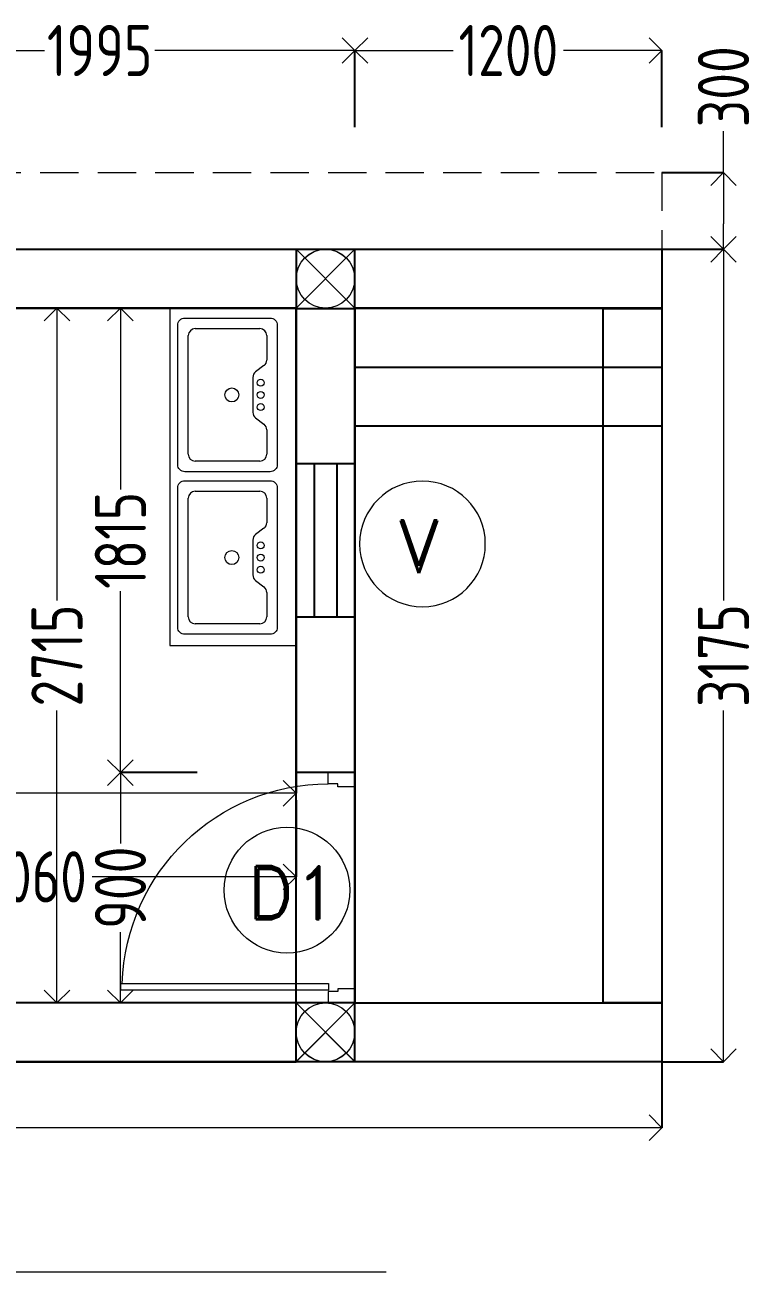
# Model space of a CAD drawing. Header units: inches. Extents: x -605 to 2991212, y -2872845 to 0.
# Drawn here: x 2280027 to 2282857, y -2790959 to -2786085 of the extents above; entities that cross this region are included whole.
import ezdxf

# ---------------------------------------------------------------- set-up
doc = ezdxf.new("R2010")
doc.units = ezdxf.units.IN
doc.header["$LTSCALE"] = 600
doc.header["$MEASUREMENT"] = 0
doc.linetypes.add('DASHED2', pattern=[0.375, 0.25, -0.125])
for name, color, linetype, lineweight in [('DIM', 251, 'Continuous', 0), ('FURNITURE', 23, 'Continuous', 9), ('OBJET', 251, 'Continuous', 9), ('rRCC 2', 40, 'Continuous', 15), ('TEXT', 7, 'Continuous', 0)]:
    doc.layers.add(name, color=color, linetype=linetype, lineweight=lineweight)
doc.layers.add('RC BEAM', color=130, linetype='Continuous')
doc.layers.add('SnT-ROAD', color=25, linetype='Continuous')
doc.styles.add('DIM', font='geniso.shx', dxfattribs={"width": 0.85})
doc.styles.add('PV_ROMAND', font='romand.shx')
doc.dimstyles.new('ST-100', dxfattribs={"dimscale": 100, "dimtxt": 2.5, "dimasz": 2, "dimexe": 0.18, "dimexo": 0.0625, "dimgap": 0.2, "dimtad": 0, "dimdec": 0, "dimzin": 0, "dimdsep": 46, "dimtxsty": 'DIM', "dimblk": 'OPEN90', "dimcen": 0.09, "dimclrd": 256, "dimclrt": 7, "dimadec": 0, "dimazin": 0, "dimtfac": 1, "dimtdec": 0, "dimtofl": 0, "dimtmove": 0, "dimatfit": 3, "dimldrblk": 'OPEN90', "dimfxl": 1, "dimtolj": 1, "dimtzin": 0, "dimlwd": -1, "dimarcsym": 0})

# ---------------------------------------------------------------- blocks, each defined once
blk = doc.blocks.new('door1')
at = {"layer": 'FURNITURE', "ltscale": 10}
blk.add_line((-29102.45, -2427.68), (-29134.02, -2427.68), dxfattribs=at)
for points in [[(-29103.25, -2391.1), (-29103.25, -2423.54), (-29102.22, -2423.54), (-29102.22, -2391.1)], [(-29134.02, -2425.03), (-29134.47, -2425.03), (-29134.47, -2423.52), (-29136.24, -2423.52), (-29136.24, -2427.68), (-29134.02, -2427.68)], [(-29102.45, -2425.03), (-29102.01, -2425.03), (-29102.01, -2423.52), (-29100.24, -2423.52), (-29100.24, -2427.68), (-29102.45, -2427.68)]]:
    blk.add_lwpolyline(points, close=True, dxfattribs=at)
blk.add_arc((-29102.22, -2423.52), 32.24, 91.8346, 180, dxfattribs=at)
blk = doc.blocks.new('D1')
at = {"layer": 'TEXT'}
blk.add_circle((2456730.2, -2276732.2), 245.7, dxfattribs=at)
at = {"layer": 'TEXT', "insert": (2456573, -2276639.1), "char_height": 206.12, "attachment_point": 1, "style": 'PV_ROMAND'}
blk.add_mtext('D1', dxfattribs=at)
blk = doc.blocks.new('svsdsdcsd')
at = {"layer": 'OBJET', "linetype": 'ByBlock'}
for p, q in [((165026.23, -53640.84), (165026.23, -53633.05)), ((165027.08, -53632.21), (165041.39, -53632.21)), ((165042.23, -53633.05), (165042.23, -53640.84)), ((165031.46, -53640.33), (165030.7, -53641.34)), ((165036.34, -53640), (165032.13, -53640)), ((165037.77, -53641.34), (165037.01, -53640.33)), ((165030.02, -53641.68), (165027.08, -53641.68)), ((165041.39, -53641.68), (165038.44, -53641.68))]:
    blk.add_line(p, q, dxfattribs=at)
blk.add_lwpolyline([(165042.66, -53642.94), (165025.81, -53642.94, -0.414214), (165024.97, -53642.1), (165024.97, -53631.78, -0.414214), (165025.81, -53630.94), (165042.66, -53630.94, -0.414214), (165043.5, -53631.78), (165043.5, -53642.1, -0.414214)], format="xyb", close=True, dxfattribs=at)
for centre, radius in [((165034.23, -53637.47), 0.842), ((165032.77, -53640.95), 0.421), ((165034.23, -53640.95), 0.421), ((165035.7, -53640.95), 0.421)]:
    blk.add_circle(centre, radius, dxfattribs=at)
for centre, start, end in [((165027.08, -53633.05), 90, 180), ((165041.39, -53633.05), 0, 90), ((165027.08, -53640.84), 180, 270), ((165032.13, -53640.84), 90, 143.1301), ((165036.34, -53640.84), 36.8699, 90), ((165041.39, -53640.84), 270, 0), ((165030.02, -53640.84), 270, 323.1301), ((165038.44, -53640.84), 216.8699, 270)]:
    blk.add_arc(centre, 0.842, start, end, dxfattribs=at)
blk = doc.blocks.new('_Open90')
at = {"color": 0, "linetype": 'ByBlock', "lineweight": -2}
for p, q in [((-0.5, 0.5), (0, 0)), ((0, 0), (-1, 0)), ((0, 0), (-0.5, -0.5))]:
    blk.add_line(p, q, dxfattribs=at)
blk = doc.blocks.new('*D2515')
at = {"layer": 'Defpoints', "color": 0}
for p in [(2270036.3, -2790136.6), (2282516.3, -2790136.6), (2282516.3, -2790394.7)]:
    blk.add_point(p, dxfattribs=at)
at = {"layer": 'DIM', "color": 0, "linetype": 'ByBlock', "lineweight": -2}
for p, q in [((2270036.3, -2790136.6), (2270036.3, -2790394.7)), ((2282516.3, -2790136.6), (2282516.3, -2790394.7))]:
    blk.add_line(p, q, dxfattribs=at)
at = {"layer": 'DIM', "linetype": 'ByBlock'}
for p, q in [((2270136.3, -2790394.7), (2275992.7, -2790394.7)), ((2282416.3, -2790394.7), (2276559.9, -2790394.7))]:
    blk.add_line(p, q, dxfattribs=at)
at = {"layer": 'DIM', "xscale": 100, "yscale": 100, "zscale": 100, "rotation": 180}
blk.add_blockref('_Open90', (2270036.3, -2790394.7), dxfattribs=at)
at = {"layer": 'DIM', "xscale": 100, "yscale": 100, "zscale": 100}
blk.add_blockref('_Open90', (2282516.3, -2790394.7), dxfattribs=at)
at = {"layer": 'DIM', "color": 7, "insert": (2276276.3, -2790394.7), "char_height": 200, "attachment_point": 5, "style": 'DIM'}
blk.add_mtext('\\A1;12480', dxfattribs=at)
blk = doc.blocks.new('*D2524')
at = {"layer": 'Defpoints', "color": 0}
for p in [(2281086.3, -2789006.6), (2281086.3, -2789087.7), (2273426.3, -2789429.6)]:
    blk.add_point(p, dxfattribs=at)
at = {"layer": 'DIM', "color": 0, "linetype": 'ByBlock', "lineweight": -2}
for p, q in [((2281086.3, -2789006.6), (2281086.3, -2789087.7)), ((2273426.3, -2789387.7), (2273426.3, -2789087.7))]:
    blk.add_line(p, q, dxfattribs=at)
at = {"layer": 'DIM', "linetype": 'ByBlock'}
for p, q in [((2273526.3, -2789087.7), (2277023.8, -2789087.7)), ((2280986.3, -2789087.7), (2277488.9, -2789087.7))]:
    blk.add_line(p, q, dxfattribs=at)
at = {"layer": 'DIM', "xscale": 100, "yscale": 100, "zscale": 100, "rotation": 180}
blk.add_blockref('_Open90', (2273426.3, -2789087.7), dxfattribs=at)
at = {"layer": 'DIM', "xscale": 100, "yscale": 100, "zscale": 100}
blk.add_blockref('_Open90', (2281086.3, -2789087.7), dxfattribs=at)
at = {"layer": 'DIM', "color": 7, "insert": (2277256.3, -2789087.7), "char_height": 200, "attachment_point": 5, "style": 'DIM'}
blk.add_mtext('\\A1;7660', dxfattribs=at)
blk = doc.blocks.new('*D2525')
at = {"layer": 'Defpoints', "color": 0}
for p in [(2280160.7, -2787191.6), (2280151.8, -2789906.6), (2280160.7, -2789906.6)]:
    blk.add_point(p, dxfattribs=at)
at = {"layer": 'DIM', "color": 0, "linetype": 'ByBlock', "lineweight": -2}
for p, q in [((2280160.7, -2787191.6), (2280151.8, -2787191.6)), ((2280160.7, -2789906.6), (2280151.8, -2789906.6))]:
    blk.add_line(p, q, dxfattribs=at)
at = {"layer": 'DIM', "linetype": 'ByBlock'}
for p, q in [((2280151.8, -2787291.6), (2280151.8, -2788333.6)), ((2280151.8, -2789806.6), (2280151.8, -2788764.6))]:
    blk.add_line(p, q, dxfattribs=at)
at = {"layer": 'DIM', "xscale": 100, "yscale": 100, "zscale": 100}
for p, rotation in [((2280151.8, -2787191.6), 90), ((2280151.8, -2789906.6), 270)]:
    blk.add_blockref('_Open90', p, dxfattribs=dict(at, rotation=rotation))
at = {"layer": 'DIM', "color": 7, "insert": (2280151.8, -2788549.1), "char_height": 200, "attachment_point": 5, "rotation": 90, "style": 'DIM'}
blk.add_mtext('\\A1;2715', dxfattribs=at)
blk = doc.blocks.new('*D2536')
at = {"layer": 'Defpoints', "color": 0}
for p in [(2281086.3, -2787191.6), (2280399.9, -2789006.6), (2281086.3, -2789006.6)]:
    blk.add_point(p, dxfattribs=at)
at = {"layer": 'DIM', "color": 0, "linetype": 'ByBlock', "lineweight": -2}
for p, q in [((2280699.9, -2787191.6), (2280399.9, -2787191.6)), ((2280699.9, -2789006.6), (2280399.9, -2789006.6))]:
    blk.add_line(p, q, dxfattribs=at)
at = {"layer": 'DIM', "linetype": 'ByBlock'}
for p, q in [((2280399.9, -2787291.6), (2280399.9, -2787900.6)), ((2280399.9, -2788906.6), (2280399.9, -2788297.6))]:
    blk.add_line(p, q, dxfattribs=at)
at = {"layer": 'DIM', "xscale": 100, "yscale": 100, "zscale": 100}
for p, rotation in [((2280399.9, -2787191.6), 90), ((2280399.9, -2789006.6), 270)]:
    blk.add_blockref('_Open90', p, dxfattribs=dict(at, rotation=rotation))
at = {"layer": 'DIM', "color": 7, "insert": (2280399.9, -2788099.1), "char_height": 200, "attachment_point": 5, "rotation": 90, "style": 'DIM'}
blk.add_mtext('\\A1;1815', dxfattribs=at)
blk = doc.blocks.new('*D2537')
at = {"layer": 'Defpoints', "color": 0}
for p in [(2281086.3, -2789006.6), (2280399.9, -2789906.6), (2281086.3, -2789906.6)]:
    blk.add_point(p, dxfattribs=at)
at = {"layer": 'DIM', "color": 0, "linetype": 'ByBlock', "lineweight": -2}
for p, q in [((2280699.9, -2789006.6), (2280399.9, -2789006.6)), ((2280699.9, -2789906.6), (2280399.9, -2789906.6))]:
    blk.add_line(p, q, dxfattribs=at)
at = {"layer": 'DIM', "linetype": 'ByBlock'}
for p, q in [((2280399.9, -2789106.6), (2280399.9, -2789283.5)), ((2280399.9, -2789806.6), (2280399.9, -2789629.7))]:
    blk.add_line(p, q, dxfattribs=at)
at = {"layer": 'DIM', "xscale": 100, "yscale": 100, "zscale": 100}
for p, rotation in [((2280399.9, -2789006.6), 90), ((2280399.9, -2789906.6), 270)]:
    blk.add_blockref('_Open90', p, dxfattribs=dict(at, rotation=rotation))
at = {"layer": 'DIM', "color": 7, "insert": (2280399.9, -2789456.6), "char_height": 200, "attachment_point": 5, "rotation": 90, "style": 'DIM'}
blk.add_mtext('\\A1;900', dxfattribs=at)
blk = doc.blocks.new('*D2548')
at = {"layer": 'Defpoints', "color": 0}
for p in [(2281316.3, -2786184.7), (2279321.3, -2786961.6), (2281316.3, -2786961.6)]:
    blk.add_point(p, dxfattribs=at)
at = {"layer": 'DIM', "color": 0, "linetype": 'ByBlock', "lineweight": -2}
for p, q in [((2279321.3, -2786484.7), (2279321.3, -2786184.7)), ((2281316.3, -2786484.7), (2281316.3, -2786184.7))]:
    blk.add_line(p, q, dxfattribs=at)
at = {"layer": 'DIM', "linetype": 'ByBlock'}
for p, q in [((2279421.3, -2786184.7), (2280102.7, -2786184.7)), ((2281216.3, -2786184.7), (2280534.9, -2786184.7))]:
    blk.add_line(p, q, dxfattribs=at)
at = {"layer": 'DIM', "xscale": 100, "yscale": 100, "zscale": 100, "rotation": 180}
blk.add_blockref('_Open90', (2279321.3, -2786184.7), dxfattribs=at)
at = {"layer": 'DIM', "xscale": 100, "yscale": 100, "zscale": 100}
blk.add_blockref('_Open90', (2281316.3, -2786184.7), dxfattribs=at)
at = {"layer": 'DIM', "color": 7, "insert": (2280318.8, -2786184.7), "char_height": 200, "attachment_point": 5, "style": 'DIM'}
blk.add_mtext('\\A1;1995', dxfattribs=at)
blk = doc.blocks.new('*D2549')
at = {"layer": 'Defpoints', "color": 0}
for p in [(2282516.3, -2786184.7), (2281316.3, -2786961.6), (2282516.3, -2786961.6)]:
    blk.add_point(p, dxfattribs=at)
at = {"layer": 'DIM', "color": 0, "linetype": 'ByBlock', "lineweight": -2}
for p, q in [((2281316.3, -2786484.7), (2281316.3, -2786184.7)), ((2282516.3, -2786484.7), (2282516.3, -2786184.7))]:
    blk.add_line(p, q, dxfattribs=at)
at = {"layer": 'DIM', "linetype": 'ByBlock'}
for p, q in [((2281416.3, -2786184.7), (2281700.8, -2786184.7)), ((2282416.3, -2786184.7), (2282131.9, -2786184.7))]:
    blk.add_line(p, q, dxfattribs=at)
at = {"layer": 'DIM', "xscale": 100, "yscale": 100, "zscale": 100, "rotation": 180}
blk.add_blockref('_Open90', (2281316.3, -2786184.7), dxfattribs=at)
at = {"layer": 'DIM', "xscale": 100, "yscale": 100, "zscale": 100}
blk.add_blockref('_Open90', (2282516.3, -2786184.7), dxfattribs=at)
at = {"layer": 'DIM', "color": 7, "insert": (2281916.3, -2786184.7), "char_height": 200, "attachment_point": 5, "style": 'DIM'}
blk.add_mtext('\\A1;1200', dxfattribs=at)
blk = doc.blocks.new('*D2552')
at = {"layer": 'Defpoints', "color": 0}
for p in [(2282516.3, -2786961.6), (2282756.9, -2786961.6), (2282516.3, -2790136.6)]:
    blk.add_point(p, dxfattribs=at)
at = {"layer": 'DIM', "color": 0, "linetype": 'ByBlock', "lineweight": -2}
for p, q in [((2282516.3, -2786961.6), (2282756.9, -2786961.6)), ((2282516.3, -2790136.6), (2282756.9, -2790136.6))]:
    blk.add_line(p, q, dxfattribs=at)
at = {"layer": 'DIM', "linetype": 'ByBlock'}
for p, q in [((2282756.9, -2787061.6), (2282756.9, -2788333.6)), ((2282756.9, -2790036.6), (2282756.9, -2788764.6))]:
    blk.add_line(p, q, dxfattribs=at)
at = {"layer": 'DIM', "xscale": 100, "yscale": 100, "zscale": 100}
for p, rotation in [((2282756.9, -2786961.6), 90), ((2282756.9, -2790136.6), 270)]:
    blk.add_blockref('_Open90', p, dxfattribs=dict(at, rotation=rotation))
at = {"layer": 'DIM', "color": 7, "insert": (2282756.9, -2788549.1), "char_height": 200, "attachment_point": 5, "rotation": 90, "style": 'DIM'}
blk.add_mtext('\\A1;3175', dxfattribs=at)
blk = doc.blocks.new('*D2556')
at = {"layer": 'Defpoints', "color": 0}
for p in [(2282516.3, -2786661.6), (2282516.3, -2786961.6), (2282756.9, -2786961.6)]:
    blk.add_point(p, dxfattribs=at)
at = {"layer": 'DIM', "linetype": 'ByBlock'}
for p, q in [((2282756.9, -2786661.6), (2282756.9, -2786499.3)), ((2282756.9, -2786761.6), (2282756.9, -2786861.6))]:
    blk.add_line(p, q, dxfattribs=at)
at = {"layer": 'DIM', "color": 0, "linetype": 'ByBlock', "lineweight": -2}
for p, q in [((2282516.3, -2786661.6), (2282756.9, -2786661.6)), ((2282516.3, -2786961.6), (2282756.9, -2786961.6))]:
    blk.add_line(p, q, dxfattribs=at)
at = {"layer": 'DIM', "xscale": 100, "yscale": 100, "zscale": 100}
for p, rotation in [((2282756.9, -2786661.6), 90), ((2282756.9, -2786961.6), 270)]:
    blk.add_blockref('_Open90', p, dxfattribs=dict(at, rotation=rotation))
at = {"layer": 'DIM', "color": 7, "insert": (2282756.9, -2786326.2), "char_height": 200, "attachment_point": 5, "rotation": 90, "style": 'DIM'}
blk.add_mtext('\\A1;300', dxfattribs=at)
blk = doc.blocks.new('*D2566')
at = {"layer": 'Defpoints', "color": 0}
for p in [(2281086.3, -2789006.6), (2281086.3, -2789414.2), (2279026.8, -2789506.3)]:
    blk.add_point(p, dxfattribs=at)
at = {"layer": 'DIM', "color": 0, "linetype": 'ByBlock', "lineweight": -2}
for p, q in [((2281086.3, -2789114.2), (2281086.3, -2789414.2)), ((2279026.8, -2789506.3), (2279026.8, -2789414.2))]:
    blk.add_line(p, q, dxfattribs=at)
at = {"layer": 'DIM', "linetype": 'ByBlock'}
for p, q in [((2279126.8, -2789414.2), (2279824, -2789414.2)), ((2280986.3, -2789414.2), (2280289.1, -2789414.2))]:
    blk.add_line(p, q, dxfattribs=at)
at = {"layer": 'DIM', "xscale": 100, "yscale": 100, "zscale": 100, "rotation": 180}
blk.add_blockref('_Open90', (2279026.8, -2789414.2), dxfattribs=at)
at = {"layer": 'DIM', "xscale": 100, "yscale": 100, "zscale": 100}
blk.add_blockref('_Open90', (2281086.3, -2789414.2), dxfattribs=at)
at = {"layer": 'DIM', "color": 7, "insert": (2280056.6, -2789414.2), "char_height": 200, "attachment_point": 5, "style": 'DIM'}
blk.add_mtext('\\A1;2060', dxfattribs=at)
blk = doc.blocks.new('5TV')
at = {"layer": 'SnT-ROAD', "color": 5, "linetype": 'ByBlock'}
blk.add_lwpolyline([(2695000, -2336680.5), (2695000, -2337280.5), (2695230, -2337280.5), (2695230, -2336680.5)], close=True, dxfattribs=at)
for points in [[(2695070.9, -2337280.5), (2695070.9, -2336680.5)], [(2695159.1, -2337280.5), (2695159.1, -2336680.5)]]:
    blk.add_lwpolyline(points, dxfattribs=at)
blk = doc.blocks.new('V')
at = {"layer": 'TEXT'}
blk.add_circle((2924931.5, -2650683.9), 245.7, dxfattribs=at)
at = {"layer": 'TEXT', "insert": (2925023.1, -2650609.2), "char_height": 206.1, "attachment_point": 1, "rotation": 270, "style": 'PV_ROMAND'}
blk.add_mtext('V', dxfattribs=at)
blk = doc.blocks.new('e32cx')
at = {"layer": 'DIM', "linetype": 'DASHED2'}
blk.add_lwpolyline([(2269736.2, -2786661.6), (2282516.3, -2786661.6), (2282516.3, -2790136.6), (2269736.2, -2790136.6)], close=True, dxfattribs=at)
at = {"layer": 'DIM', "linetype": 'ByBlock'}
blk.add_lwpolyline([(2281438.4, -2790958.7), (2278493.4, -2790958.7)], dxfattribs=at)
at = {"layer": 'DIM', "color": 3, "linetype": 'ByBlock'}
for centre in [(2281201.3, -2787076.6), (2281201.3, -2790021.6)]:
    blk.add_circle(centre, 115, dxfattribs=at)
at = {"layer": 'OBJET', "linetype": 'ByBlock'}
blk.add_lwpolyline([(2280593.2, -2787191.6), (2280593, -2788509.4), (2281086.3, -2788509.5)], dxfattribs=at)
at = {"layer": 'rRCC 2', "color": 6}
for p, q in [((2281316.3, -2786961.6), (2281086.3, -2787191.6)), ((2281316.3, -2787191.6), (2281086.3, -2786961.6)), ((2281316.3, -2790136.6), (2281086.3, -2789906.6)), ((2281316.3, -2789906.6), (2281086.3, -2790136.6))]:
    blk.add_line(p, q, dxfattribs=at)
for points in [[(2281316.3, -2786961.6), (2281086.3, -2786961.6), (2281086.3, -2787191.6), (2281316.3, -2787191.6)], [(2281316.3, -2790136.6), (2281086.3, -2790136.6), (2281086.3, -2789906.6), (2281316.3, -2789906.6)]]:
    blk.add_lwpolyline(points, close=True, dxfattribs=at)
at = {"layer": 'SnT-ROAD', "color": 0, "linetype": 'ByBlock'}
for p, q in [((2279886.3, -2787191.6), (2281086.3, -2787191.6)), ((2281086.3, -2787191.6), (2281086.3, -2789006.6)), ((2281316.3, -2787191.6), (2282516.3, -2787191.6)), ((2281316.3, -2787421.6), (2282516.3, -2787421.6)), ((2281316.3, -2787651.6), (2282516.3, -2787651.6)), ((2281086.3, -2789906.6), (2273426.3, -2789906.6))]:
    blk.add_line(p, q, dxfattribs=at)
blk.add_lwpolyline([(2270036.3, -2786961.6), (2282516.3, -2786961.6), (2282516.3, -2790136.6), (2270036.3, -2790136.6)], close=True, dxfattribs=at)
for points in [[(2281316.3, -2790136.6), (2281316.3, -2786961.6)], [(2281316.4, -2789006.6), (2281086.3, -2789006.6)]]:
    blk.add_lwpolyline(points, dxfattribs=at)
at = {"xscale": 32.38636363635602, "yscale": 32.38636363635602, "zscale": 32.38636363635602, "rotation": 89.99561732427179}
for p in [(543304.1, -8132256.4), (543304.1, -8132892.1)]:
    blk.add_blockref('svsdsdcsd', p, dxfattribs=at)
at = {"layer": 'DIM', "linetype": 'ByBlock', "xscale": -1, "rotation": 270.0000000000299}
blk.add_blockref('V', (4932264.3, -5713044.5), dxfattribs=at)
at = {"layer": 'FURNITURE', "xscale": -25.00000000022912, "yscale": 25.00000000022915, "zscale": 25.00000000022915, "rotation": 89.99561732427172}
blk.add_blockref('door1', (2220568.7, -3517407.9), dxfattribs=at)
at = {"layer": 'SnT-ROAD', "color": 1, "linetype": 'ByBlock', "xscale": -1, "rotation": 180.004382333788}
blk.add_blockref('5TV', (-413734.9, -5125285.7), dxfattribs=at)
at = {"layer": 'SnT-ROAD', "color": 4, "linetype": 'ByBlock', "rotation": 359.9956173242718}
blk.add_blockref('D1', (-175505.2, -512546), dxfattribs=at)
at = {"layer": 'DIM', "linetype": 'ByBlock'}
for base, p1, p2, override, picture, middle in [((2281316.3, -2786184.7), (2279321.3, -2786961.6), (2281316.3, -2786961.6), {"dimtxt": 2, "dimasz": 1, "dimexe": 0, "dimexo": 0, "dimtmove": 1, "dimfxl": 3, "dimfxlon": 1, "dimtfillclr": 256, "dimarcsym": 1}, '*D2548', (2280318.8, -2786184.7)), ((2282516.3, -2786184.7), (2281316.3, -2786961.6), (2282516.3, -2786961.6), {"dimtxt": 2, "dimasz": 1, "dimexe": 0, "dimexo": 0, "dimtmove": 1, "dimfxl": 3, "dimfxlon": 1, "dimtfillclr": 256, "dimarcsym": 1}, '*D2549', (2281916.3, -2786184.7)), ((2281086.3486, -2789414.1863), (2279026.7571, -2789506.2946), (2281086.3486, -2789006.6169), {"dimtxt": 2, "dimasz": 1, "dimexe": 0, "dimexo": 0, "dimtmove": 1, "dimfxl": 3, "dimfxlon": 1, "dimtfillclr": 256, "dimarcsym": 1}, '*D2566', (2280056.5529, -2789414.1863)), ((2282516.3, -2790394.7), (2270036.3, -2790136.6), (2282516.3, -2790136.6), {"dimtxt": 2, "dimasz": 1, "dimexe": 0, "dimexo": 0, "dimblk": 'Open90', "dimfxl": 3, "dimfxlon": 1, "dimtfillclr": 256, "dimarcsym": 1}, '*D2515', (2276276.3, -2790394.7))]:
    dim = blk.add_linear_dim(base=base, p1=p1, p2=p2, dimstyle='ST-100', override=override, dxfattribs=at)
    dim.commit()
    dim.dimension.update_dxf_attribs({"geometry": picture, "text_midpoint": middle})
dim = blk.add_linear_dim(base=(2282756.9, -2786961.6), p1=(2282516.3, -2786661.6), p2=(2282516.3, -2786961.6), angle=90, dimstyle='ST-100', override={"dimtxt": 2, "dimasz": 1, "dimexe": 0, "dimexo": 0, "dimblk": 'Open90', "dimfxl": 3, "dimfxlon": 1, "dimtfillclr": 256, "dimarcsym": 1}, dxfattribs=at)
dim.commit()
dim.dimension.update_dxf_attribs({"geometry": '*D2556', "text_midpoint": (2282756.9, -2786326.2), "dimtype": 160})
for base, p1, p2, picture, middle in [((2282756.9, -2786961.6), (2282516.3, -2790136.6), (2282516.3, -2786961.6), '*D2552', (2282756.9, -2788549.1)), ((2280151.8, -2789906.6), (2280160.7, -2787191.6), (2280160.7, -2789906.6), '*D2525', (2280151.8, -2788549.1)), ((2280399.9, -2789006.6), (2281086.3, -2787191.6), (2281086.3, -2789006.6), '*D2536', (2280399.9, -2788099.1)), ((2280399.9, -2789906.6), (2281086.3, -2789006.6), (2281086.3, -2789906.6), '*D2537', (2280399.9, -2789456.6))]:
    dim = blk.add_linear_dim(base=base, p1=p1, p2=p2, angle=90, dimstyle='ST-100', override={"dimtxt": 2, "dimasz": 1, "dimexe": 0, "dimexo": 0, "dimblk": 'Open90', "dimfxl": 3, "dimfxlon": 1, "dimtfillclr": 256, "dimarcsym": 1}, dxfattribs=at)
    dim.commit()
    dim.dimension.update_dxf_attribs({"geometry": picture, "text_midpoint": middle})
dim = blk.add_linear_dim(base=(2281086.3, -2789087.7), p1=(2273426.3, -2789429.6), p2=(2281086.3, -2789006.6), dimstyle='ST-100', override={"dimtxt": 2, "dimasz": 1, "dimexe": 0, "dimexo": 0, "dimblk": 'Open90', "dimfxl": 3, "dimfxlon": 1, "dimtfillclr": 256, "dimarcsym": 1}, dxfattribs=at)
dim.commit()
dim.dimension.update_dxf_attribs({"geometry": '*D2524', "text_midpoint": (2277256.3, -2789087.7), "dimtype": 160})

msp = doc.modelspace()

# ---------------------------------------------------------------- linework, layer by layer
at = {"color": 1}
for points in [[(2277371.3, -2786961.4), (2281086.3, -2786961.6), (2281086.3, -2787191.6), (2277371.3, -2787191.4)], [(2281316.5, -2786961.6), (2282516.3, -2786961.6), (2282516.3, -2787191.6), (2281316.5, -2787191.6)], [(2281086.3, -2787192.3), (2281316.5, -2787192.3), (2281316.5, -2789906.6), (2281086.3, -2789906.6)], [(2282286.1, -2787192.3), (2282516.3, -2787192.3), (2282516.3, -2789906.6), (2282286.1, -2789906.6)], [(2281086.3, -2789906.6), (2277371.3, -2789906.6), (2277371.3, -2790136.6), (2281086.3, -2790136.6)], [(2281316.5, -2789906.6), (2282516.3, -2789906.6), (2282516.3, -2790136.6), (2281316.5, -2790136.6)]]:
    msp.add_lwpolyline(points, close=True, dxfattribs=at)
at = {"layer": 'DIM', "color": 3, "linetype": 'ByBlock'}
for centre in [(2281201.5, -2787076.4), (2281201.5, -2790021.4)]:
    msp.add_circle(centre, 115, dxfattribs=at)
at = {"layer": 'rRCC 2', "color": 6}
for p, q in [((2281316.5, -2786961.4), (2281086.5, -2787191.4)), ((2281316.5, -2787191.4), (2281086.5, -2786961.4)), ((2281316.5, -2789906.4), (2281086.5, -2790136.4)), ((2281316.5, -2790136.4), (2281086.5, -2789906.4))]:
    msp.add_line(p, q, dxfattribs=at)
for points in [[(2281316.5, -2786961.4), (2281086.5, -2786961.4), (2281086.5, -2787191.4), (2281316.5, -2787191.4)], [(2281316.5, -2789906.4), (2281086.5, -2789906.4), (2281086.5, -2790136.4), (2281316.5, -2790136.4)]]:
    msp.add_lwpolyline(points, close=True, dxfattribs=at)

# ---------------------------------------------------------------- block references
at = {"layer": 'RC BEAM'}
msp.add_blockref('e32cx', (0, 0), dxfattribs=at)

doc.saveas('drawing.dxf')
